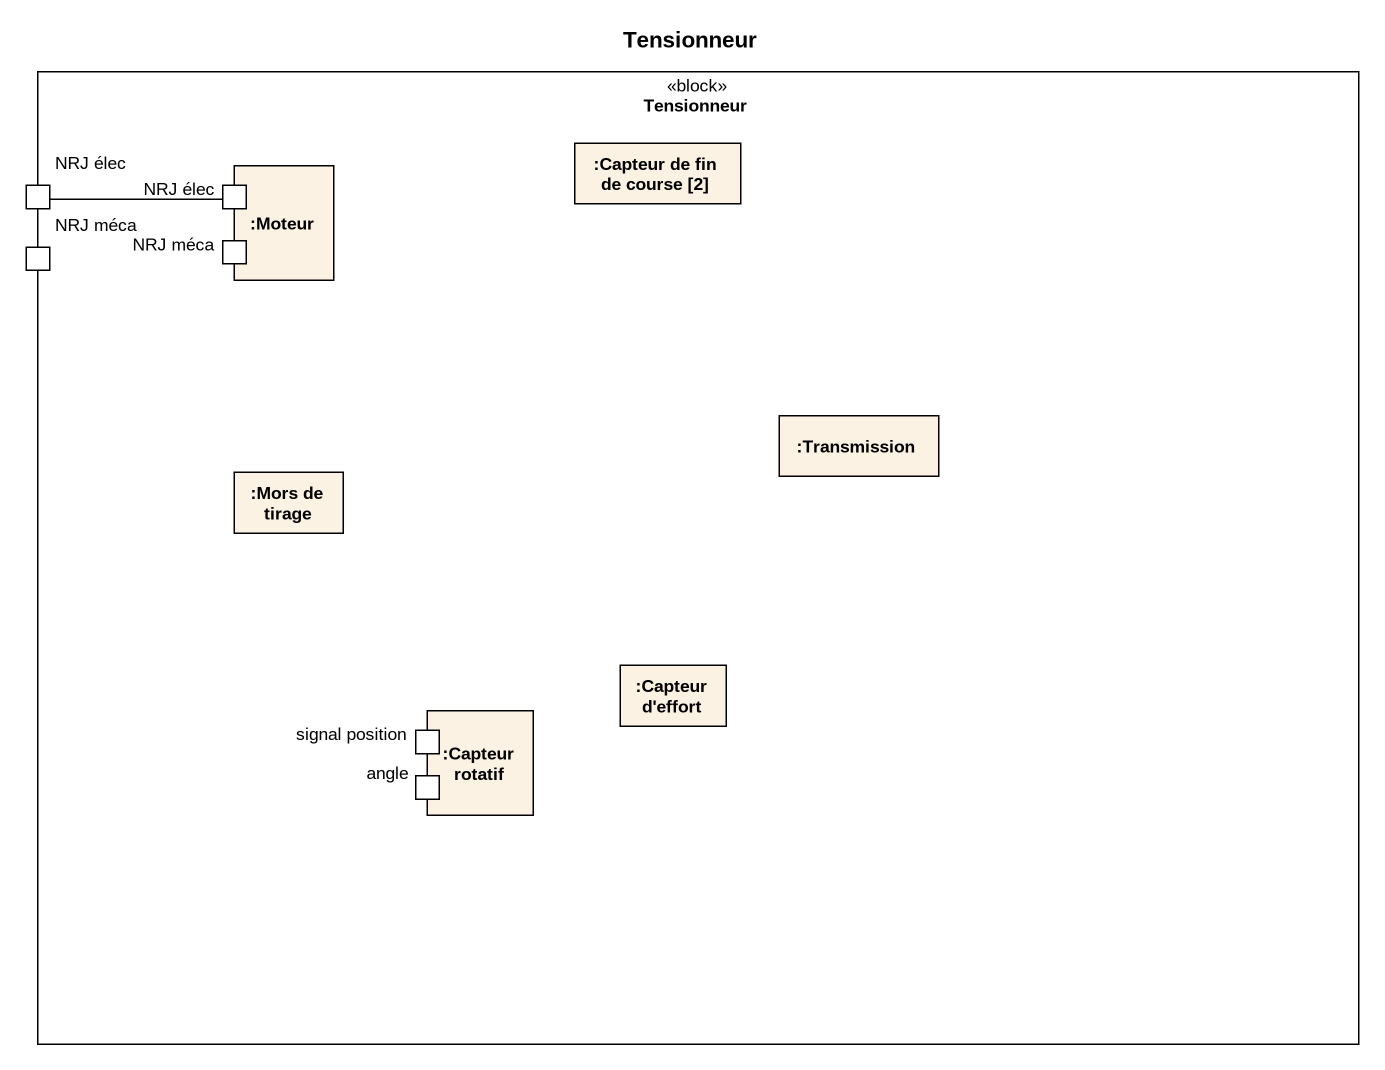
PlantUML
@startuml
title Tensionneur
rectangle Tensionneur <<block>> {
  rectangle ":Moteur" as Moteur {
    port "NRJ élec" as NRJ_élec_2
    port "NRJ méca" as NRJ_méca
  }
  rectangle ":Capteur de fin de course [2]" as Capteur_de_fin_de_course_2
  port "NRJ élec" as NRJ_élec
  port "NRJ méca" as NRJ_méca_2
  rectangle ":Transmission" as Transmission
  rectangle ":Mors de tirage" as Mors_de_tirage
  rectangle ":Capteur d'effort" as Capteur_d_effort
  rectangle ":Capteur rotatif" as Capteur_rotatif {
    port "signal position" as signal_position
    port angle
  }
}
NRJ_élec -right- NRJ_élec_2
@enduml
